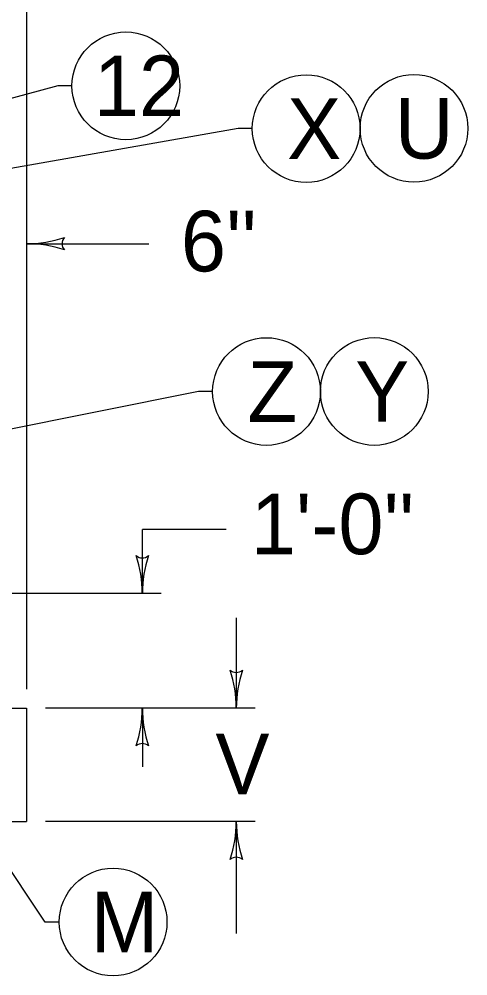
# Model space of a CAD drawing. Extents: x 1000 to 1036.3, y 1000 to 1022.
# Drawn here: x 1028.326 to 1029.806, y 1002.11 to 1005.267 of the extents above; entities that cross this region are included whole.
import ezdxf

# ---------------------------------------------------------------- set-up
doc = ezdxf.new("R2010")
doc.units = 0
doc.layers.add('Level 1', color=7, linetype='Continuous')

msp = doc.modelspace()

# ---------------------------------------------------------------- linework, layer by layer
at = {"layer": 'Level 1'}
for p, q in [((1028.3505, 1005.8868), (1028.3505, 1003.056)), ((1028.4537, 1005.047), (1027.8747, 1004.8914)), ((1028.5006, 1005.047), (1028.4537, 1005.047)), ((1029.0955, 1004.9058), (1029.0487, 1004.9058)), ((1028.3505, 1004.5258), (1028.7546, 1004.5258)), ((1028.9176, 1004.038), (1027.9699, 1003.8483)), ((1028.9644, 1004.038), (1028.9176, 1004.038)), ((1028.7327, 1003.3716), (1028.7327, 1003.583)), ((1029.0088, 1003.583), (1028.7327, 1003.583)), ((1028.7952, 1003.3716), (1028.1681, 1003.3716)), ((1029.0426, 1003.2912), (1029.0426, 1002.9935)), ((1028.163, 1002.9935), (1028.3505, 1002.9935)), ((1028.3505, 1002.9935), (1028.3505, 1002.6185)), ((1029.1051, 1002.9935), (1028.413, 1002.9935)), ((1028.7327, 1002.9935), (1028.7327, 1002.7998)), ((1028.4117, 1002.2872), (1027.9835, 1002.9309)), ((1027.1943, 1002.6185), (1028.3505, 1002.6185)), ((1029.1051, 1002.6185), (1028.413, 1002.6185)), ((1029.0426, 1002.6185), (1029.0426, 1002.2493)), ((1028.4586, 1002.2872), (1028.4117, 1002.2872))]:
    msp.add_line(p, q, dxfattribs=at)
msp.add_lwpolyline([(1029.0487, 1004.9058), (1027.7482, 1004.6771), (1027.6154, 1004.4935)], dxfattribs=at)
for centre in [(1028.6783, 1005.047), (1029.2732, 1004.9058), (1029.6287, 1004.9067), (1029.1421, 1004.038), (1029.4977, 1004.0382), (1028.6363, 1002.2873)]:
    msp.add_circle(centre, 0.1777, dxfattribs=at)
for centre, radius, start, end in [((1028.3505, 1004.9168), 0.3909, 269.9878, 270), ((1028.3505, 1004.9168), 0.3909, 270, 288.6688), ((1028.3505, 1004.1349), 0.3909, 71.3472, 89.9939), ((1028.4992, 1004.5258), 0.0313, 138.7746, 220.8913), ((1028.7327, 1003.5202), 0.0313, 228.7746, 310.8913), ((1028.3417, 1003.3716), 0.3909, 0, 18.6688), ((1029.1236, 1003.3716), 0.3909, 161.3472, 179.9939), ((1028.3417, 1003.3716), 0.3909, 359.9878, 0), ((1029.0426, 1003.1422), 0.0313, 228.7746, 310.8913), ((1028.6516, 1002.9935), 0.3909, 0, 18.6688), ((1029.4335, 1002.9935), 0.3909, 161.3472, 179.9939), ((1028.3417, 1002.9935), 0.3909, 341.3472, 359.9939), ((1029.1236, 1002.9935), 0.3909, 179.9878, 180), ((1029.1236, 1002.9935), 0.3909, 180, 198.6688), ((1028.6516, 1002.9935), 0.3909, 359.9878, 0), ((1028.7326, 1002.8448), 0.0313, 48.7746, 130.8913), ((1028.6516, 1002.6185), 0.3909, 341.3472, 359.9939), ((1029.4335, 1002.6185), 0.3909, 179.9878, 180), ((1029.4335, 1002.6185), 0.3909, 180, 198.6688), ((1029.0425, 1002.4698), 0.0313, 48.7746, 130.8913)]:
    msp.add_arc(centre, radius, start, end, dxfattribs=at)

# ---------------------------------------------------------------- texts
for s, p in [('12', (1028.5728, 1004.947)), ('X', (1029.2102, 1004.8057)), ('U', (1029.5657, 1004.8067)), ("6''", (1028.8598, 1004.4346)), ('Z', (1029.0798, 1003.938)), ('Y', (1029.4347, 1003.9382)), ("1'-0''", (1029.0905, 1003.5012)), ('V', (1028.9737, 1002.7091)), ('M', (1028.5622, 1002.1872))]:
    msp.add_text(s, height=0.2, dxfattribs=at).set_placement(p)

doc.saveas('drawing.dxf')
